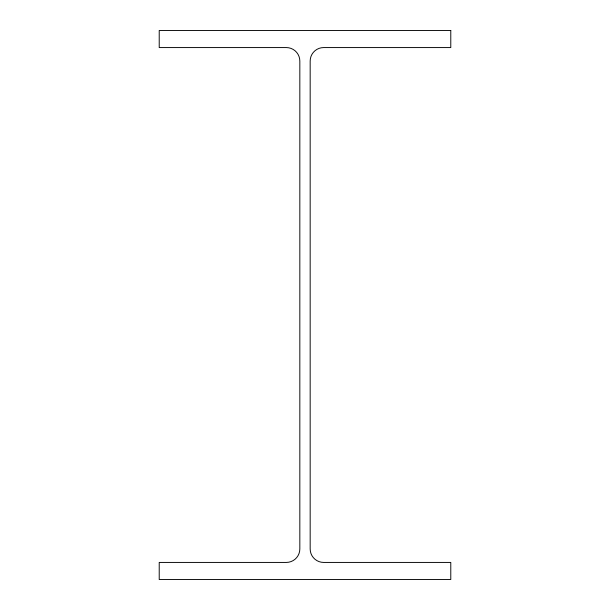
<?xml version="1.0" encoding="UTF-8"?>
<svg xmlns="http://www.w3.org/2000/svg" width="610" height="610" viewBox="0 0 610 610"><rect width="100%" height="100%" fill="white"/><g stroke="black" fill="none" stroke-linecap="round" stroke-linejoin="round"><path stroke-width="0.91" d="M450.782 30.5L159.218 30.5L159.218 47.572L286.357 47.572A13.481 13.481 0 0 1 299.83 61.053L299.83 548.947A13.481 13.481 0 0 1 286.357 562.428L159.218 562.428L159.218 579.5L450.782 579.5L450.782 562.428L323.643 562.428A13.481 13.481 0 0 1 310.17 548.947L310.17 61.053A13.481 13.481 0 0 1 323.643 47.572L450.782 47.572L450.782 30.5"/></g></svg>
